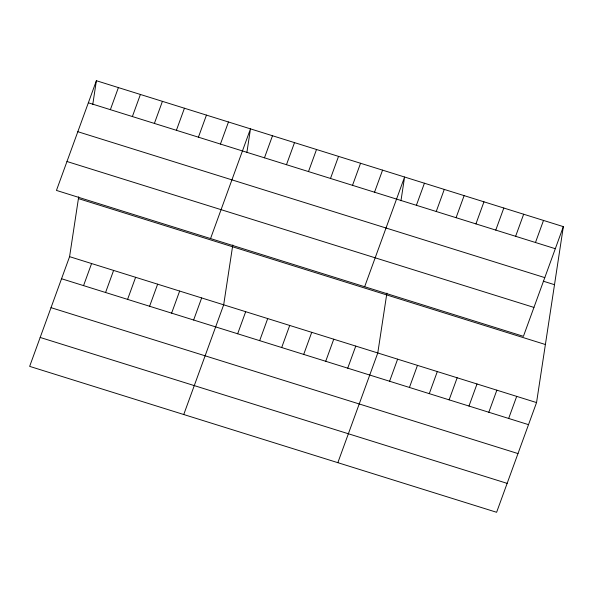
<?xml version="1.0" encoding="UTF-8"?>
<svg xmlns="http://www.w3.org/2000/svg" width="593" height="593" viewBox="0 0 593 593"><rect width="100%" height="100%" fill="white"/><g stroke="black" fill="none" stroke-linecap="round" stroke-linejoin="round"><path stroke-width="0.89" d="M563.35 226.63L523.419 336.335L56.454 190.42L96.385 80.715L563.35 226.63L536.546 402.58L496.615 512.285L29.65 366.37L69.581 256.665L78.699 196.794M92.767 104.472L96.385 80.715M232.797 244.946L223.68 304.817L183.748 414.522M246.866 152.623L250.483 128.866L210.552 238.571M386.895 293.098L377.778 352.968L337.847 462.673M400.964 200.775L404.582 177.018L364.651 286.723M110.365 109.668L118.4 87.594M132.38 116.547L140.408 94.472M83.554 285.626L91.589 263.544M154.388 123.426L162.423 101.351M105.569 292.505L113.604 270.423M176.403 130.304L184.438 108.23M127.584 299.383L135.619 277.302M198.418 137.183L206.453 115.109M149.599 306.262L157.634 284.18M220.433 144.062L228.468 121.988M171.614 313.141L179.649 291.059M193.629 320.02L201.664 297.938M264.463 157.82L272.498 135.745M286.478 164.698L294.513 142.624M237.66 333.777L245.687 311.696M308.493 171.577L316.521 149.503M259.667 340.656L267.702 318.574M330.501 178.456L338.536 156.382M281.682 347.535L289.718 325.453M352.516 185.335L360.551 163.26M303.698 354.414L311.733 332.332M374.531 192.214L382.567 170.139M325.713 361.293L333.748 339.211M347.728 368.171L355.763 346.09M416.39 205.297L424.425 183.222M436.24 211.501L444.276 189.426M389.586 381.247L397.621 359.173M456.084 217.698L464.119 195.623M409.437 387.451L417.465 365.377M475.934 223.902L483.962 201.828M429.28 393.648L437.315 371.574M495.778 230.099L503.813 208.024M449.123 399.852L457.159 377.778M515.621 236.303L523.656 214.229M468.974 406.057L477.009 383.975M535.472 242.507L543.507 220.433M488.817 412.254L496.852 390.179M508.661 418.458L516.696 396.383M88.35 102.789L555.315 248.704M77.824 131.705L544.789 277.62M543.284 281.193L554.507 284.692M66.979 161.504L533.945 307.419M78.424 198.603L545.39 344.518M69.581 256.665L536.546 402.58M61.546 278.747L528.511 424.655M51.02 307.663L517.985 453.571M40.176 337.454L507.141 483.369"/></g></svg>
